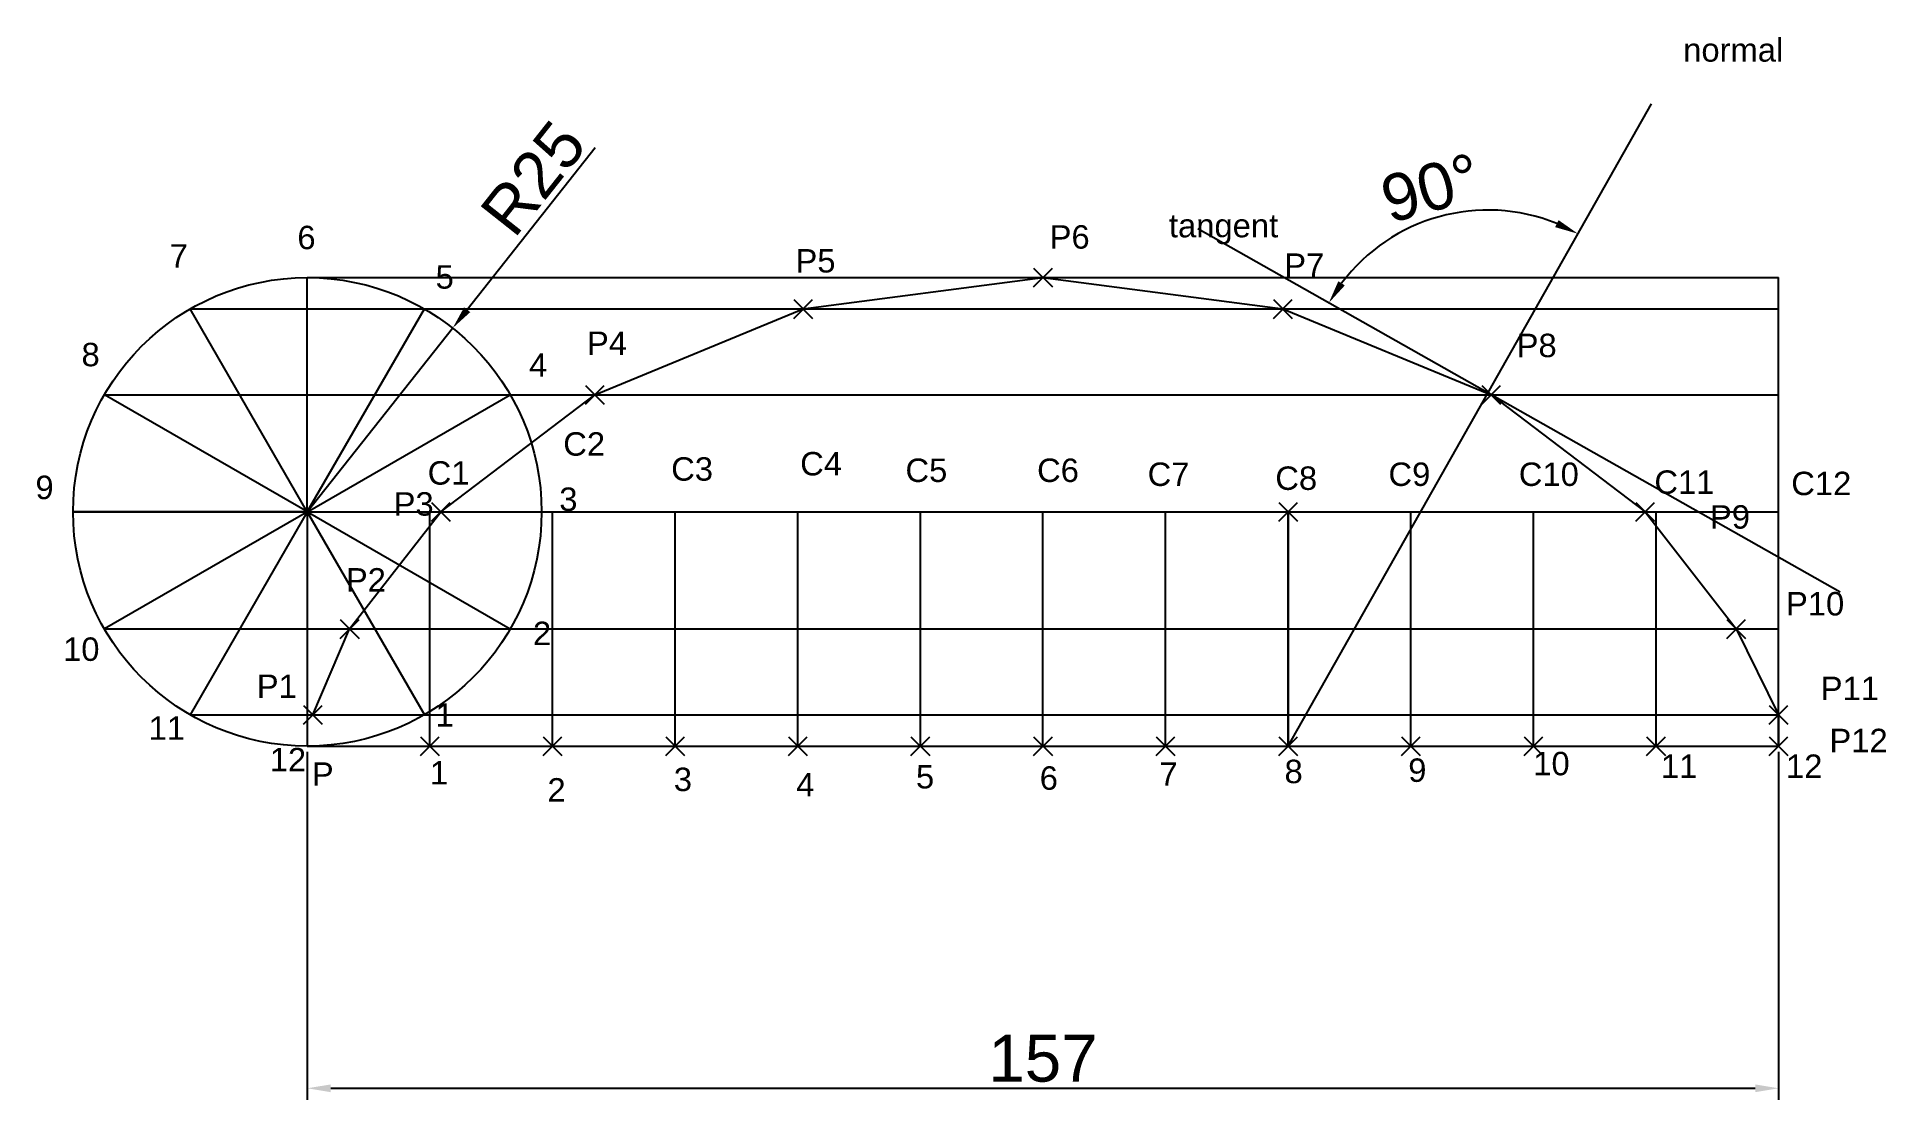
# Model space of a CAD drawing. Header units: millimetres. Extents: x 58 to 255, y 144 to 257.
import ezdxf

# ---------------------------------------------------------------- set-up
doc = ezdxf.new("R2010")
doc.units = ezdxf.units.MM
doc.header["$PDMODE"] = 3
doc.styles.get("Standard").update_dxf_attribs({"font": 'arial.ttf'})
doc.dimstyles.new('ISO-25', dxfattribs={"dimtxt": 5, "dimasz": 2.5, "dimexe": 1.25, "dimexo": 0.625, "dimtad": 1, "dimtxsty": 'Standard', "dimcen": 2.5, "dimclrt": 2, "dimadec": 0, "dimazin": 0, "dimtfac": 1, "dimtmove": 0, "dimatfit": 3, "dimfxl": 1, "dimarcsym": 0})

# ---------------------------------------------------------------- blocks, each defined once
blk = doc.blocks.new('*U1')
blk.add_line((0, 12.5), (0, -12.5))
blk = doc.blocks.new('*U2')
at = {"color": 0, "linetype": 'ByBlock', "lineweight": -2, "transparency": 16777216}
for p, rotation in [((86.57, 218.96), 180), ((80.32, 217.28), 210), ((92.82, 217.28), 150), ((75.75, 212.71), 240), ((97.4, 212.71), 120), ((74.07, 206.46), 270), ((75.75, 200.21), 299.9999999999999), ((80.32, 195.63), 330.0000000000001), ((92.82, 195.63), 29.99999999999999), ((97.4, 200.21), 59.99999999999997), ((99.07, 206.46), 90)]:
    blk.add_blockref('*U1', p, dxfattribs=dict(at, rotation=rotation))
blk.add_blockref('*U1', (86.57, 193.96), dxfattribs=at)
blk = doc.blocks.new('*D3')
at = {"color": 0, "lineweight": -2, "transparency": 16777216}
for p, q in [((86.57, 180.83), (86.57, 143.69)), ((243.57, 180.83), (243.57, 143.69)), ((89.07, 144.94), (241.07, 144.94))]:
    blk.add_line(p, q, dxfattribs=at)
at = {"color": 0, "transparency": 16777216}
for points in [[(89.07, 145.35), (89.07, 144.52), (86.57, 144.94)], [(241.07, 145.35), (241.07, 144.52), (243.57, 144.94)]]:
    blk.add_solid(points, dxfattribs=at)
at = {"layer": 'Defpoints', "color": 0, "transparency": 16777216}
for p in [(86.57, 181.46), (243.57, 181.46), (243.57, 144.94)]:
    blk.add_point(p, dxfattribs=at)
at = {"color": 2, "transparency": 16777216, "insert": (165.07, 148.11), "char_height": 5, "attachment_point": 5}
blk.add_mtext('157', dxfattribs=at)
blk = doc.blocks.new('*D5')
at = {"color": 0, "lineweight": -2, "transparency": 16777216}
for p, q in [((117.28, 245.29), (103.63, 228.03)), ((86.57, 206.46), (102.08, 226.06))]:
    blk.add_line(p, q, dxfattribs=at)
at = {"color": 0, "transparency": 16777216}
blk.add_solid([(103.3, 228.28), (103.96, 227.77), (102.08, 226.06)], dxfattribs=at)
at = {"layer": 'Defpoints', "color": 0, "transparency": 16777216}
for p in [(102.08, 226.06), (86.57, 206.46)]:
    blk.add_point(p, dxfattribs=at)
at = {"color": 2, "transparency": 16777216, "insert": (110.69, 242.07), "char_height": 5, "attachment_point": 5, "rotation": 51.6606}
blk.add_mtext('R25', dxfattribs=at)
blk = doc.blocks.new('*D7')
at = {"color": 0, "lineweight": -2, "transparency": 16777216}
blk.add_arc((212.55, 219.15), 19.51, 67.858, 143.1658, dxfattribs=at)
at = {"color": 0, "transparency": 16777216}
for points in [[(220.09, 237.59), (219.72, 236.84), (222.16, 236.13)], [(197.28, 230.62), (196.59, 231.07), (195.57, 228.75)]]:
    blk.add_solid(points, dxfattribs=at)
at = {"layer": 'Defpoints', "color": 0, "transparency": 16777216}
for p in [(230, 250), (212.38, 238.66), (181.59, 236.66), (250.13, 197.89), (191.24, 181.46)]:
    blk.add_point(p, dxfattribs=at)
at = {"color": 2, "transparency": 16777216, "insert": (206.48, 241.01), "char_height": 5, "attachment_point": 5, "rotation": 15.5119}
blk.add_mtext('90°', dxfattribs=at)

msp = doc.modelspace()

# ---------------------------------------------------------------- linework, layer by layer
at = {"color": 40, "true_color": 0xf8d731}
for p, q in [((191.238, 181.455), (230, 250)), ((250.133, 197.894), (181.588, 236.656)), ((191.238, 206.455), (191.238, 181.455))]:
    msp.add_line(p, q, dxfattribs=at)
for p, q in [((86.571, 231.455), (243.571, 231.455)), ((243.571, 181.455), (243.571, 231.455)), ((243.571, 231.455), (243.571, 231.455)), ((74.071, 228.106), (243.571, 228.106)), ((64.921, 218.955), (243.571, 218.955)), ((61.571, 206.455), (243.571, 206.455)), ((99.655, 181.455), (99.655, 206.455)), ((112.738, 181.455), (112.738, 206.455)), ((125.821, 181.455), (125.821, 206.455)), ((138.905, 181.455), (138.905, 206.455)), ((151.988, 181.455), (151.988, 206.455)), ((165.071, 181.455), (165.071, 206.455)), ((178.155, 181.455), (178.155, 206.455)), ((191.238, 181.455), (191.238, 206.455)), ((204.321, 181.455), (204.321, 206.455)), ((217.405, 181.455), (217.405, 206.455)), ((230.488, 181.455), (230.488, 206.455)), ((64.921, 193.955), (243.571, 193.955)), ((74.071, 184.805), (243.571, 184.805)), ((86.571, 181.455), (243.571, 181.455))]:
    msp.add_line(p, q)
for points in [[(87.155, 184.805), (91.088, 193.955), (100.821, 206.455), (117.254, 218.955), (139.488, 228.106), (165.071, 231.455), (190.655, 228.106), (212.889, 218.955), (229.321, 206.455), (239.055, 193.955), (243.571, 184.805)], [(243.571, 184.805), (243.571, 181.455)]]:
    msp.add_lwpolyline(points, dxfattribs=at)
msp.add_circle((86.571, 206.455), 25)
for p in [(165.071, 231.455), (139.488, 228.106), (190.655, 228.106), (117.254, 218.955), (212.889, 218.955), (100.821, 206.455), (191.238, 206.455), (229.321, 206.455), (91.088, 193.955), (239.055, 193.955), (87.155, 184.805), (243.571, 184.805), (99.655, 181.455), (112.738, 181.455), (125.821, 181.455), (138.905, 181.455), (151.988, 181.455), (165.071, 181.455), (178.155, 181.455), (191.238, 181.455), (204.321, 181.455), (217.405, 181.455), (230.488, 181.455), (243.571, 181.455)]:
    msp.add_point(p)

# ---------------------------------------------------------------- block references
msp.add_blockref('*U2', (0, 0))

# ---------------------------------------------------------------- texts
for s, p in [('normal', (233.391, 254.499)), ('P6', (165.782, 234.544)), ('tangent', (178.516, 235.751)), ('P5', (138.663, 231.996)), ('P7', (190.815, 231.533)), ('P4', (116.411, 223.194)), ('P8', (215.617, 222.962)), ('P3', (95.781, 206.053)), ('P9', (236.246, 204.663)), ('P2', (90.682, 197.946)), ('P10', (244.359, 195.398)), ('P1', (81.179, 186.596)), ('P11', (248.068, 186.364)), ('P12', (248.995, 180.805))]:
    msp.add_text(s, height=2.5, dxfattribs=at).set_placement(p)
for s, p in [('6', (85.509, 234.484)), ('7', (71.886, 232.519)), ('5', (100.257, 230.273)), ('8', (62.476, 221.992)), ('4', (110.229, 220.869)), ('C2', (113.881, 212.448)), ('C1', (99.414, 209.36)), ('C3', (125.398, 209.781)), ('C4', (139.162, 210.342)), ('C5', (150.398, 209.641)), ('C6', (164.443, 209.641)), ('C7', (176.241, 209.219)), ('C8', (189.865, 208.798)), ('C9', (201.943, 209.219)), ('C10', (215.848, 209.219)), ('9', (57.56, 207.816)), ('C11', (230.315, 208.377)), ('C12', (244.921, 208.237)), ('3', (113.459, 206.553)), ('2', (110.65, 192.236)), ('10', (60.509, 190.552)), ('1', (100.257, 183.534)), ('11', (69.639, 182.131)), ('12', (82.56, 178.762)), ('P', (87.054, 177.218)), ('1', (99.655, 177.358)), ('7', (177.505, 177.218)), ('8', (190.848, 177.499)), ('9', (204.05, 177.639)), ('10', (217.393, 178.341)), ('11', (231.017, 178.06)), ('12', (244.36, 178.06)), ('2', (112.195, 175.534)), ('3', (125.678, 176.657)), ('4', (138.74, 176.095)), ('5', (151.521, 176.937)), ('6', (164.724, 176.797))]:
    msp.add_text(s, height=2.5).set_placement(p)

# ---------------------------------------------------------------- dimensions: what is measured, and where the dimension line sits
dim = msp.add_radius_dim(center=(86.571, 206.455), mpoint=(102.079, 226.064), dimstyle='ISO-25')
dim.commit()
dim.dimension.update_dxf_attribs({"geometry": '*D5', "text_midpoint": (113.178, 240.098), "dimtype": 164})
dim = msp.add_angular_dim_2l(base=(212.378, 238.657), line1=((250.133, 197.894), (181.588, 236.656)), line2=((191.238, 181.455), (230, 250)), dimstyle='ISO-25', dxfattribs=at)
dim.commit()
dim.dimension.update_dxf_attribs({"geometry": '*D7', "text_midpoint": (206.484, 241.009)})
dim = msp.add_linear_dim(base=(243.571, 144.936), p1=(86.571, 181.455), p2=(243.571, 181.455), dimstyle='ISO-25')
dim.commit()
dim.dimension.update_dxf_attribs({"geometry": '*D3', "text_midpoint": (165.071, 148.114)})

doc.saveas('drawing.dxf')
